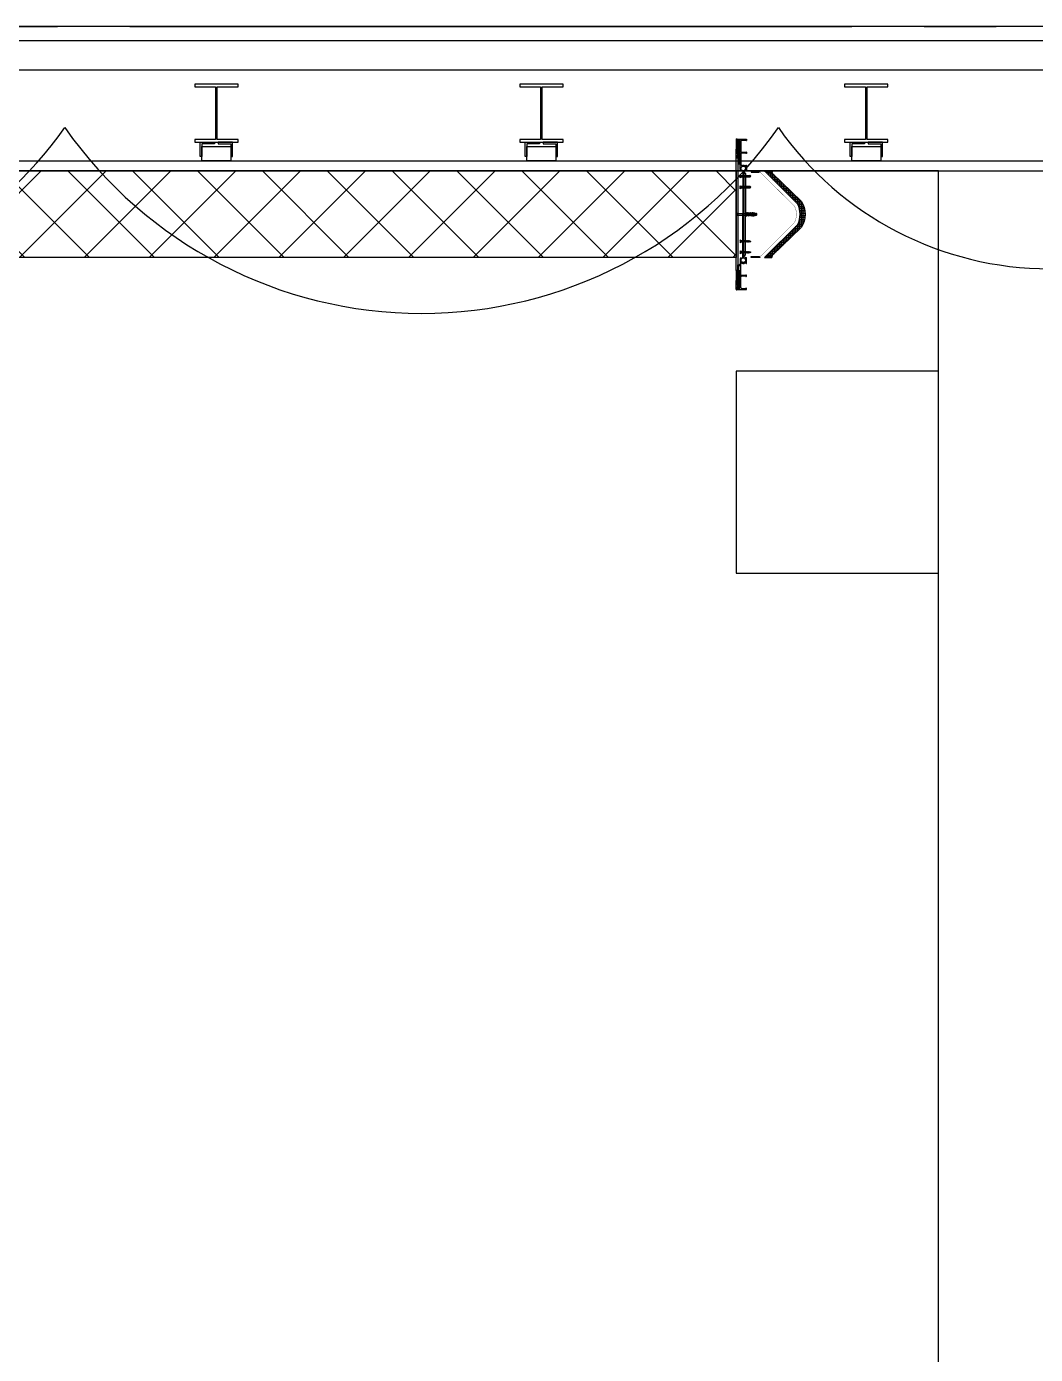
# Model space of a CAD drawing. Header units: millimetres. Extents: x -48783 to 40488, y 6477 to 32964.
# Drawn here: x 14784.3 to 15133.6, y 11090.2 to 11550 of the extents above; entities that cross this region are included whole.
import ezdxf

# ---------------------------------------------------------------- set-up
doc = ezdxf.new("R2010")
doc.units = ezdxf.units.MM
doc.header["$LTSCALE"] = 100
doc.linetypes.add('X-N-FAB-L20$0$COL-CEN-LIN', pattern=[3.25, 2.5, -0.25, 0.25, -0.25])
for name, color, linetype in [('0-XREF', 7, 'Continuous'), ('X-N-FAB-L20$0$0-5', 8, 'Continuous'), ('X-N-FAB-L20$0$0-COL', 8, 'Continuous'), ('X-N-FAB-L20$0$08', 8, 'Continuous'), ('X-N-FAB-L20$0$BLOCK', 8, 'Continuous'), ('X-N-FAB-L20$0$CCL', 8, 'X-N-FAB-L20$0$COL-CEN-LIN'), ('X-N-FAB-L20$0$DE-MMTN-F1-F2-B000-G-AR-SEC@16$0$DE-MMTN-CUB3-F1-B000-G-AR-SEC@CF1.5$0$0-伸縮縫', 8, 'Continuous'), ('X-N-FAB-L20$0$DE-MMTN-F1-F2-B000-G-AR-SEC@16$0$DE-MMTN-CUB3-F1-B000-G-AR-SEC@CF1.5$0$伸縮縫', 8, 'Continuous'), ('X-N-FAB-L20$0$TXT-CODE-雲', 8, 'Continuous'), ('X-N-FAB-L20$0$WALL-P', 8, 'Continuous')]:
    doc.layers.add(name, color=color, linetype=linetype)

# ---------------------------------------------------------------- blocks, each defined once
blk = doc.blocks.new('X-N-FAB-L20$0$A$C20c95bda')
at = {"layer": 'X-N-FAB-L20$0$CCL'}
blk.add_line((240, 950), (28330, 950), dxfattribs=at)
blk = doc.blocks.new('X-N-FAB-L20$0$A$C1d07c4d4')
at = {"layer": 'X-N-FAB-L20$0$08'}
blk.add_line((15982.44, 925), (15377.44, 925), dxfattribs=at)
at = {"layer": 'X-N-FAB-L20$0$WALL-P'}
for p, q in [((15982.44, 920), (15377.44, 920)), ((15152.44, 910), (15982.44, 910)), ((15164.44, 878.5), (17210.94, 878.5)), ((15164.44, 875), (17210.94, 875))]:
    blk.add_line(p, q, dxfattribs=at)
for points in [[(15559.94, 885), (15574.94, 885), (15574.94, 885.9), (15567.74, 885.9), (15567.74, 904.1), (15574.94, 904.1), (15574.94, 905), (15559.94, 905), (15559.94, 904.1), (15567.14, 904.1), (15567.14, 885.9), (15559.94, 885.9)], [(15672.44, 885), (15687.44, 885), (15687.44, 885.9), (15680.24, 885.9), (15680.24, 904.1), (15687.44, 904.1), (15687.44, 905), (15672.44, 905), (15672.44, 904.1), (15679.64, 904.1), (15679.64, 885.9), (15672.44, 885.9)], [(15784.94, 885), (15799.94, 885), (15799.94, 885.9), (15792.74, 885.9), (15792.74, 904.1), (15799.94, 904.1), (15799.94, 905), (15784.94, 905), (15784.94, 904.1), (15792.14, 904.1), (15792.14, 885.9), (15784.94, 885.9)], [(15561.84, 880), (15561.84, 885), (15566.84, 885), (15566.84, 884.4), (15562.44, 884.4), (15562.44, 880)], [(15562.44, 883.5), (15572.44, 883.5), (15572.44, 878.5), (15562.44, 878.5)], [(15573.04, 880), (15573.04, 885), (15568.04, 885), (15568.04, 884.4), (15572.44, 884.4), (15572.44, 880)], [(15674.34, 880), (15674.34, 885), (15679.34, 885), (15679.34, 884.4), (15674.94, 884.4), (15674.94, 880)], [(15674.94, 883.5), (15684.94, 883.5), (15684.94, 878.5), (15674.94, 878.5)], [(15685.54, 880), (15685.54, 885), (15680.54, 885), (15680.54, 884.4), (15684.94, 884.4), (15684.94, 880)], [(15786.84, 880), (15786.84, 885), (15791.84, 885), (15791.84, 884.4), (15787.44, 884.4), (15787.44, 880)], [(15787.44, 883.5), (15797.44, 883.5), (15797.44, 878.5), (15787.44, 878.5)], [(15798.04, 880), (15798.04, 885), (15793.04, 885), (15793.04, 884.4), (15797.44, 884.4), (15797.44, 880)]]:
    blk.add_lwpolyline(points, close=True, dxfattribs=at)
blk = doc.blocks.new('X-N-FAB-L20$0$DE-MMTN-F1-F2-B000-G-AR-SEC@16$0$DE-MMTN-CUB3-F1-B000-G-AR-SEC@CF1.5$0$18P1xFa-sec-20$0$87')
at = {"layer": 'X-N-FAB-L20$0$DE-MMTN-F1-F2-B000-G-AR-SEC@16$0$DE-MMTN-CUB3-F1-B000-G-AR-SEC@CF1.5$0$0-伸縮縫', "ltscale": 0.5}
for p, q in [((9747.6, -65.6), (9747.6, -65.1)), ((9747.6, -65.6), (9748.6, -66.6)), ((9747.6, -67.6), (9747.6, -68.5)), ((9747.6, -67.6), (9748.6, -68)), ((9747.6, -68.5), (9748.6, -68.9)), ((9747.6, -70.1), (9747.6, -71)), ((9747.6, -70.1), (9748.6, -70.5)), ((9747.6, -71), (9748.6, -71.3)), ((9747.6, -72.6), (9748.6, -73)), ((9747.6, -72.6), (9747.6, -73.4)), ((9747.6, -73.4), (9750.8, -74.6)), ((9748.1, -64.6), (9774.9, -64.6)), ((9748.6, -68), (9748.6, -66.6)), ((9748.6, -70.5), (9748.6, -68.9)), ((9748.6, -73), (9748.6, -71.3)), ((9750.8, -74.6), (9752.1, -73.6)), ((9752.1, -69.6), (9752.1, -67.6)), ((9752.1, -67.6), (9755.1, -67.6)), ((9752.6, -69.4), (9752.1, -69.6)), ((9752.6, -70.3), (9752.1, -70.5)), ((9752.1, -72.1), (9752.1, -70.5)), ((9752.6, -71.9), (9752.1, -72.1)), ((9752.6, -72.8), (9752.1, -73)), ((9752.1, -73.6), (9752.1, -73)), ((9752.6, -69.4), (9752.6, -70.3)), ((9752.6, -71.9), (9752.6, -72.8)), ((9755.1, -75.1), (9755.1, -67.6)), ((9755.6, -75.6), (9757.6, -75.6)), ((9758.1, -69.6), (9759.2, -66.6)), ((9758.1, -69.6), (9761.6, -73.6)), ((9758.1, -72.3), (9761.1, -75.8)), ((9758.1, -75.1), (9758.1, -72.3)), ((9759.2, -66.6), (9764.1, -66.6)), ((9761.6, -73.6), (9764.1, -66.6)), ((9762.8, -75.5), (9763.7, -73)), ((9763.7, -73), (9766.1, -75.8)), ((9764.6, -71.3), (9766.2, -66.6)), ((9764.6, -71.3), (9766.6, -73.5)), ((9766.2, -66.6), (9769.1, -66.6)), ((9766.6, -73.5), (9769.1, -66.6)), ((9767.8, -75.4), (9768.7, -73)), ((9768.7, -73), (9771.1, -75.7)), ((9769.6, -71.2), (9771.2, -66.6)), ((9769.6, -71.2), (9771.6, -73.5)), ((9771.2, -66.6), (9774, -66.6)), ((9771.6, -73.5), (9774, -66.6)), ((9772.8, -75.4), (9774, -72)), ((9774, -72), (9775.9, -75.1)), ((9774.8, -70.3), (9775.9, -67.3)), ((9774.8, -70.3), (9777.1, -74.1)), ((9774.9, -64.6), (9777.6, -65.5)), ((9775.9, -67.3), (9777.6, -67.9)), ((9780.3, -64.6), (9777.6, -65.5)), ((9779.2, -67.3), (9777.6, -67.9)), ((9780.3, -70.3), (9778, -74.1)), ((9780.3, -70.3), (9779.2, -67.3)), ((9781.2, -72), (9779.3, -75.1)), ((9807.1, -64.6), (9780.3, -64.6)), ((9783.6, -73.5), (9781.1, -66.6)), ((9784, -66.6), (9781.1, -66.6)), ((9782.4, -75.4), (9781.2, -72)), ((9785.6, -71.2), (9783.6, -73.5)), ((9785.6, -71.2), (9784, -66.6)), ((9786.5, -73), (9784.1, -75.7)), ((9788.6, -73.5), (9786.1, -66.6)), ((9788.9, -66.6), (9786.1, -66.6)), ((9787.4, -75.4), (9786.5, -73)), ((9790.6, -71.3), (9788.6, -73.5)), ((9790.6, -71.3), (9788.9, -66.6)), ((9791.5, -73), (9789.1, -75.8)), ((9793.6, -73.6), (9791, -66.6)), ((9796, -66.6), (9791, -66.6)), ((9792.4, -75.5), (9791.5, -73)), ((9797.1, -69.6), (9793.6, -73.6)), ((9797.1, -72.3), (9794, -75.8)), ((9797.1, -69.6), (9796, -66.6)), ((9797.1, -75.1), (9797.1, -72.3)), ((9799.6, -75.6), (9797.6, -75.6)), ((9800.1, -75.1), (9800.1, -67.6)), ((9803.1, -67.6), (9800.1, -67.6)), ((9802.6, -69.4), (9802.6, -70.3)), ((9802.6, -69.4), (9803.1, -69.6)), ((9802.6, -70.3), (9803.1, -70.5)), ((9802.6, -71.9), (9802.6, -72.8)), ((9802.6, -71.9), (9803.1, -72.1)), ((9802.6, -72.8), (9803.1, -73)), ((9803.1, -69.6), (9803.1, -67.6)), ((9803.1, -72.1), (9803.1, -70.5)), ((9803.1, -73.6), (9803.1, -73)), ((9804.3, -74.6), (9803.1, -73.6)), ((9807.6, -73.4), (9804.3, -74.6)), ((9807.6, -65.6), (9806.6, -66.6)), ((9806.6, -68), (9806.6, -66.6)), ((9807.6, -67.6), (9806.6, -68)), ((9807.6, -68.5), (9806.6, -68.9)), ((9806.6, -70.5), (9806.6, -68.9)), ((9807.6, -70.1), (9806.6, -70.5)), ((9807.6, -71), (9806.6, -71.3)), ((9806.6, -73), (9806.6, -71.3)), ((9807.6, -72.6), (9806.6, -73)), ((9807.6, -65.6), (9807.6, -65.1)), ((9807.6, -67.6), (9807.6, -68.5)), ((9807.6, -70.1), (9807.6, -71)), ((9807.6, -72.6), (9807.6, -73.4))]:
    blk.add_line(p, q, dxfattribs=at)
for centre, radius, start, end in [((9748.1, -65.1), 0.5, 90, 180), ((9755.6, -75.1), 0.5, 180, 270), ((9757.6, -75.1), 0.5, 270, 0), ((9761.9, -75.1), 1, 221.1859, 340), ((9766.9, -75.1), 1, 221.1859, 340), ((9771.8, -75), 1, 221.1859, 340), ((9777.6, -74.1), 2, 211.1859, 328.8141), ((9777.6, -73.9), 0.5, 211.1859, 328.8141), ((9783.3, -75), 1, 200, 318.8141), ((9788.3, -75.1), 1, 200, 318.8141), ((9793.3, -75.1), 1, 200, 318.8141), ((9797.6, -75.1), 0.5, 180, 270), ((9799.6, -75.1), 0.5, 270, 360), ((9807.1, -65.1), 0.5, 360, 90)]:
    blk.add_arc(centre, radius, start, end, dxfattribs=at)
blk = doc.blocks.new('X-N-FAB-L20$0$DE-MMTN-F1-F2-B000-G-AR-SEC@16$0$DE-MMTN-CUB3-F1-B000-G-AR-SEC@CF1.5$0$18P1xFa-sec-20$0$FPK-50')
at = {"layer": 'X-N-FAB-L20$0$DE-MMTN-F1-F2-B000-G-AR-SEC@16$0$DE-MMTN-CUB3-F1-B000-G-AR-SEC@CF1.5$0$0-伸縮縫'}
for p, q in [((-4222.9, 463.1), (-4221.4, 463.1)), ((-4222.9, 463.1), (-4222.9, 458.1)), ((-4220.4, 462.1), (-4220.4, 460.8)), ((-4220.4, 462.1), (-4220.4, 460.8)), ((-4220.4, 462.1), (-4220.4, 460.8)), ((-4220.4, 462.1), (-4220.4, 453.1)), ((-4245.4, 452.4), (-4245.4, 450.3)), ((-4245.2, 452.6), (-4243.1, 452.6)), ((-4240.6, 450.1), (-4245.2, 450.1)), ((-4242.9, 457.9), (-4242.9, 452.8)), ((-4222.9, 458.1), (-4242.7, 458.1)), ((-4240.4, 455.4), (-4240.4, 450.3)), ((-4223.1, 455.6), (-4240.2, 455.6)), ((-4222.9, 455.4), (-4222.9, 451.1)), ((-4213.9, 450.1), (-4221.9, 450.1)), ((-4220.4, 458.7), (-4220.4, 459.6)), ((-4220.4, 458.7), (-4220.4, 459.6)), ((-4220.4, 458.7), (-4220.4, 459.6)), ((-4220.4, 458.7), (-4220.4, 459.6)), ((-4220.4, 458.7), (-4220.4, 459.6)), ((-4220.4, 458.7), (-4220.4, 459.6)), ((-4220.4, 458.7), (-4220.4, 459.6)), ((-4220.4, 458.7), (-4220.4, 459.6)), ((-4220.4, 457.5), (-4220.4, 456.6)), ((-4220.4, 457.5), (-4220.4, 456.6)), ((-4220.4, 457.5), (-4220.4, 456.6)), ((-4220.4, 457.5), (-4220.4, 456.6)), ((-4220.4, 457.5), (-4220.4, 456.6)), ((-4220.4, 457.5), (-4220.4, 456.6)), ((-4220.4, 457.5), (-4220.4, 456.6)), ((-4220.4, 457.5), (-4220.4, 456.6)), ((-4220.4, 455.5), (-4220.4, 454.5)), ((-4220.4, 455.5), (-4220.4, 454.5)), ((-4220.4, 455.5), (-4220.4, 454.5)), ((-4220.4, 455.5), (-4220.4, 454.5)), ((-4220.4, 455.5), (-4220.4, 454.5)), ((-4220.4, 455.5), (-4220.4, 454.5)), ((-4220.4, 455.5), (-4220.4, 454.5)), ((-4220.4, 455.5), (-4220.4, 454.5)), ((-4220.4, 455.5), (-4220.4, 454.5)), ((-4220.4, 455.5), (-4220.4, 454.5)), ((-4220.4, 455.5), (-4220.4, 454.5)), ((-4220.4, 455.5), (-4220.4, 454.5)), ((-4220.4, 455.5), (-4220.4, 454.5)), ((-4220.4, 455.5), (-4220.4, 454.5)), ((-4220.4, 455.5), (-4220.4, 454.5)), ((-4220.4, 455.5), (-4220.4, 454.5)), ((-4219.4, 452.1), (-4216.4, 452.1)), ((-4215.4, 458.6), (-4215.4, 453.1)), ((-4215.4, 457.5), (-4215.4, 456.6)), ((-4215.4, 457.5), (-4215.4, 456.6)), ((-4215.4, 457.5), (-4215.4, 456.6)), ((-4215.4, 457.5), (-4215.4, 456.6)), ((-4215.4, 457.5), (-4215.4, 456.6)), ((-4215.4, 457.5), (-4215.4, 456.6)), ((-4215.4, 455.5), (-4215.4, 454.5)), ((-4215.4, 455.5), (-4215.4, 454.5)), ((-4215.4, 455.5), (-4215.4, 454.5)), ((-4215.4, 455.5), (-4215.4, 454.5)), ((-4215.4, 455.5), (-4215.4, 454.5)), ((-4215.4, 455.5), (-4215.4, 454.5)), ((-4214.4, 459.6), (-4212.9, 459.6)), ((-4212.9, 459.6), (-4212.9, 451.1))]:
    blk.add_line(p, q, dxfattribs=at)
for centre, radius, start, end in [((-4221.4, 462.1), 1, 0, 90), ((-4245.2, 452.4), 0.2, 90, 180), ((-4245.2, 450.3), 0.2, 180, 270), ((-4243.1, 452.8), 0.2, 270, 0), ((-4242.7, 457.9), 0.2, 90, 180), ((-4240.6, 450.3), 0.2, 270, 0), ((-4240.2, 455.4), 0.2, 90, 180), ((-4223.1, 455.4), 0.2, 0, 90), ((-4221.9, 451.1), 1, 180, 270), ((-4219.4, 453.1), 1, 180, 270), ((-4216.4, 453.1), 1, 270, 0), ((-4214.4, 458.6), 1, 90, 180), ((-4213.9, 451.1), 1, 270, 0)]:
    blk.add_arc(centre, radius, start, end, dxfattribs=at)
blk = doc.blocks.new('X-N-FAB-L20$0$DE-MMTN-F1-F2-B000-G-AR-SEC@16$0$DE-MMTN-CUB3-F1-B000-G-AR-SEC@CF1.5$0$18P1xFa-sec-20$0$Frame-沙朗頭螺絲')
at = {"layer": 'X-N-FAB-L20$0$DE-MMTN-F1-F2-B000-G-AR-SEC@16$0$DE-MMTN-CUB3-F1-B000-G-AR-SEC@CF1.5$0$0-伸縮縫'}
for p, q in [((-0.3, 37.4), (-4.8, 37.4)), ((-0.3, 37.4), (-4.8, 37.4)), ((-2, 34.5), (-4.8, 37.4)), ((-2.7, 7.6), (2.7, 10.7)), ((-2.7, 6), (2.7, 9.1)), ((-2.1, 7.6), (-2.7, 7.6)), ((-2.7, 4.4), (2.7, 7.5)), ((-2.1, 6), (-2.7, 6)), ((-2.1, 4.4), (-2.7, 4.4)), ((-2.6, 28.4), (2.8, 31.5)), ((-2.6, 26.8), (2.8, 29.9)), ((-2, 28.4), (-2.6, 28.4)), ((-2.6, 25.2), (2.8, 28.3)), ((-2, 26.8), (-2.6, 26.8)), ((-2.6, 23.6), (2.8, 26.7)), ((-2, 25.2), (-2.6, 25.2)), ((-2.6, 22), (2.8, 25.1)), ((-2, 23.6), (-2.6, 23.6)), ((-2.6, 20.4), (2.8, 23.4)), ((-2, 22), (-2.6, 22)), ((-2.6, 18.8), (2.8, 21.8)), ((-2.6, 17.3), (2.8, 20.4)), ((-2.1, 20.4), (-2.6, 20.4)), ((-2.6, 15.7), (2.8, 18.8)), ((-2.1, 18.7), (-2.6, 18.8)), ((-2.1, 17.3), (-2.6, 17.3)), ((-2.6, 14.1), (2.8, 17.2)), ((-2.1, 15.7), (-2.6, 15.7)), ((-2.6, 12.5), (2.8, 15.5)), ((-2.1, 14.1), (-2.6, 14.1)), ((-2.6, 10.9), (2.8, 13.9)), ((-2.1, 12.5), (-2.6, 12.5)), ((-2.6, 9.3), (2.7, 12.3)), ((-2.1, 10.9), (-2.6, 10.9)), ((-2.1, 9.3), (-2.6, 9.3)), ((-2.5, 31.7), (2.3, 34.4)), ((-2.5, 30.1), (2.8, 33.1)), ((-2, 31.7), (-2.5, 31.7)), ((-2, 30.1), (-2.5, 30.1)), ((-2.1, 3.7), (-2, 34.5)), ((0, 0), (-2.1, 3.7)), ((2.3, 34.5), (-2, 34.5)), ((0.2, 36.9), (-0.3, 37.4)), ((0.2, 36.9), (-0.3, 37.4)), ((-0.3, 36.4), (-0.3, 37.4)), ((0.7, 36.4), (-0.3, 36.4)), ((2.2, 3.7), (0, 0)), ((0.7, 37.4), (0.2, 36.9)), ((0.7, 37.4), (0.2, 36.9)), ((0.7, 36.4), (0.7, 37.4)), ((5.2, 37.4), (0.7, 37.4)), ((5.2, 37.4), (0.7, 37.4)), ((2.3, 34.4), (2.2, 3.7)), ((2.8, 20.4), (2.2, 20.4)), ((2.8, 18.8), (2.2, 18.8)), ((2.8, 17.2), (2.2, 17.2)), ((2.8, 15.5), (2.2, 15.5)), ((2.8, 13.9), (2.2, 14)), ((2.7, 12.3), (2.2, 12.3)), ((2.7, 10.7), (2.2, 10.7)), ((2.7, 9.1), (2.2, 9.1)), ((2.7, 7.5), (2.2, 7.5)), ((2.3, 34.5), (5.2, 37.4)), ((2.3, 31.5), (2.3, 34.4)), ((2.8, 33.1), (2.3, 33.1)), ((2.8, 31.5), (2.3, 31.5)), ((2.8, 29.9), (2.3, 29.9)), ((2.8, 28.3), (2.3, 28.3)), ((2.8, 26.7), (2.3, 26.7)), ((2.8, 25.1), (2.3, 25.1)), ((2.8, 23.4), (2.3, 23.5)), ((2.8, 21.8), (2.3, 21.8))]:
    blk.add_line(p, q, dxfattribs=at)
blk = doc.blocks.new('X-N-FAB-L20$0$DE-MMTN-F1-F2-B000-G-AR-SEC@16$0$DE-MMTN-CUB3-F1-B000-G-AR-SEC@CF1.5$0$18P1xFa-sec-20$0$EREE')
at = {"layer": 'X-N-FAB-L20$0$DE-MMTN-F1-F2-B000-G-AR-SEC@16$0$DE-MMTN-CUB3-F1-B000-G-AR-SEC@CF1.5$0$0-伸縮縫'}
for p, q in [((-38126.8, -8958.2), (-38126.8, -8959.7)), ((-38126.3, -8957.7), (-38124.3, -8957.7)), ((-38126.3, -8957.7), (-38124.3, -8957.7)), ((-38126.3, -8960.2), (-38126.3, -8960.2)), ((-38125.8, -8960.7), (-38125.8, -8992.7)), ((-38125.8, -8961.2), (-38125.8, -8992.7)), ((-38123.3, -8958.7), (-38123.3, -8960)), ((-38123.3, -8958.7), (-38123.3, -8967.7)), ((-38123.3, -8958.7), (-38123.3, -8967.7)), ((-38123.3, -8962.1), (-38123.3, -8961.1)), ((-38123.3, -8962.1), (-38123.3, -8961.1)), ((-38123.3, -8962.1), (-38123.3, -8961.1)), ((-38123.3, -8962.1), (-38123.3, -8961.1)), ((-38123.3, -8962.1), (-38123.3, -8961.1)), ((-38123.3, -8962.1), (-38123.3, -8961.1)), ((-38123.3, -8963.2), (-38123.3, -8964.1)), ((-38123.3, -8963.2), (-38123.3, -8964.1)), ((-38123.3, -8963.2), (-38123.3, -8964.1)), ((-38123.3, -8963.2), (-38123.3, -8964.1)), ((-38123.3, -8963.2), (-38123.3, -8964.1)), ((-38123.3, -8963.2), (-38123.3, -8964.1)), ((-38123.3, -8965.3), (-38123.3, -8966.2)), ((-38123.3, -8965.3), (-38123.3, -8966.2)), ((-38123.3, -8965.3), (-38123.3, -8966.2)), ((-38123.3, -8965.3), (-38123.3, -8966.2)), ((-38123.3, -8965.3), (-38123.3, -8966.2)), ((-38123.3, -8965.3), (-38123.3, -8966.2)), ((-38123.3, -8965.3), (-38123.3, -8966.2)), ((-38123.3, -8965.3), (-38123.3, -8966.2)), ((-38123.3, -8965.3), (-38123.3, -8966.2)), ((-38123.3, -8965.3), (-38123.3, -8966.2)), ((-38123.3, -8965.3), (-38123.3, -8966.2)), ((-38123.3, -8965.3), (-38123.3, -8966.2)), ((-38118.3, -8962.2), (-38118.3, -8967.7)), ((-38118.3, -8962.2), (-38118.3, -8967.7)), ((-38118.3, -8963.2), (-38118.3, -8964.1)), ((-38118.3, -8963.2), (-38118.3, -8964.1)), ((-38118.3, -8963.2), (-38118.3, -8964.1)), ((-38118.3, -8963.2), (-38118.3, -8964.1)), ((-38118.3, -8963.2), (-38118.3, -8964.1)), ((-38118.3, -8963.2), (-38118.3, -8964.1)), ((-38118.3, -8965.3), (-38118.3, -8966.2)), ((-38118.3, -8965.3), (-38118.3, -8966.2)), ((-38118.3, -8965.3), (-38118.3, -8966.2)), ((-38118.3, -8965.3), (-38118.3, -8966.2)), ((-38118.3, -8965.3), (-38118.3, -8966.2)), ((-38118.3, -8965.3), (-38118.3, -8966.2)), ((-38117.3, -8961.2), (-38115.8, -8961.2)), ((-38117.3, -8961.2), (-38115.8, -8961.2)), ((-38115.8, -8961.2), (-38115.8, -8969.7)), ((-38115.8, -8961.2), (-38115.8, -8969.7)), ((-38125.8, -8992.7), (-38121.8, -8992.7)), ((-38125.8, -8992.7), (-38121.8, -8992.7)), ((-38122.8, -8976.7), (-38122.8, -8991)), ((-38122.6, -8991.2), (-38122, -8991.2)), ((-38121.8, -8991.4), (-38121.8, -8992.7)), ((-38119.8, -8973.7), (-38082.3, -8973.7)), ((-38097.6, -8970.7), (-38114.8, -8970.7)), ((-38097.3, -8971), (-38097.6, -8970.7)), ((-38097, -8970.7), (-38097.3, -8971)), ((-38059.8, -8970.7), (-38097, -8970.7)), ((-38081.3, -8992.7), (-38081.3, -8991.4)), ((-38081.3, -8992.7), (-38076.3, -8992.7)), ((-38081.3, -8992.7), (-38077.1, -8992.7)), ((-38081.1, -8991.2), (-38080.5, -8991.2)), ((-38080.3, -8991), (-38080.3, -8975.7)), ((-38077.3, -8991), (-38077.3, -8975.7)), ((-38077.1, -8991.2), (-38076.5, -8991.2)), ((-38076.3, -8992.7), (-38076.3, -8991.4)), ((-38075.3, -8973.7), (-38036.7, -8973.7)), ((-38059.8, -8970.7), (-38066.1, -8970.7)), ((-38059.5, -8971), (-38059.8, -8970.7)), ((-38059.2, -8970.7), (-38059.5, -8971)), ((-38046.8, -8970.7), (-38059.2, -8970.7)), ((-38021.7, -8970.7), (-38059.2, -8970.7)), ((-38035.8, -8991.4), (-38035.8, -8992.5)), ((-38035.6, -8991.2), (-38031.9, -8991.2)), ((-38035.6, -8992.7), (-38016, -8992.7)), ((-38016.1, -8974.8), (-38017.8, -8975.8)), ((-38016.1, -8988.5), (-38017.8, -8987.5)), ((-38017.2, -8991.2), (-38016, -8991.2)), ((-38015.8, -8991.4), (-38015.8, -8992.5))]:
    blk.add_line(p, q, dxfattribs=at)
for centre, radius, start, end in [((-38126.3, -8958.2), 0.5, 90, 180), ((-38126.3, -8958.2), 0.5, 90, 180), ((-38126.3, -8959.7), 0.5, 180, 270), ((-38126.3, -8960.7), 0.5, 0, 90), ((-38124.3, -8958.7), 1, 0, 90), ((-38124.3, -8958.7), 1, 0, 90), ((-38117.3, -8962.2), 1, 90, 180), ((-38117.3, -8962.2), 1, 90, 180), ((-38120.8, -8967.7), 2.5, 180, 0), ((-38119.8, -8976.7), 3, 90, 180), ((-38122.6, -8991), 0.2, 180, 270), ((-38122, -8991.4), 0.2, 0, 90), ((-38114.8, -8969.7), 1, 180, 270), ((-38082.3, -8975.7), 2, 0, 90), ((-38081.1, -8991.4), 0.2, 90, 180), ((-38080.5, -8991), 0.2, 270, 0), ((-38075.3, -8975.7), 2, 90, 180), ((-38077.1, -8991), 0.2, 180, 270), ((-38076.5, -8991.4), 0.2, 0, 90), ((-38036.7, -8975.7), 2, 333.6122, 90), ((-38024.6, -8981.7), 11.5, 153.6122, 231.2295), ((-38035.6, -8991.4), 0.2, 90, 180), ((-38035.6, -8992.5), 0.2, 180, 270), ((-38024.6, -8981.7), 8.5, 44.0555, 315.9445), ((-38031.9, -8990.9), 0.3, 270, 51.2295), ((-38021.7, -8973.7), 3, 70.2501, 90), ((-38024.6, -8981.7), 11.5, 41.4612, 70.2501), ((-38018.1, -8975.4), 0.5, 224.0555, 300), ((-38018.1, -8987.9), 0.5, 60, 135.9445), ((-38017.2, -8990.9), 0.3, 128.7705, 270), ((-38024.6, -8981.7), 11.5, 308.7705, 318.5388), ((-38016.3, -8974.4), 0.5, 300, 41.4612), ((-38016.3, -8988.9), 0.5, 318.5388, 60), ((-38016, -8991.4), 0.2, 0, 90), ((-38016, -8992.5), 0.2, 270, 0)]:
    blk.add_arc(centre, radius, start, end, dxfattribs=at)
blk = doc.blocks.new('X-N-FAB-L20$0$DE-MMTN-F1-F2-B000-G-AR-SEC@16$0$DE-MMTN-CUB3-F1-B000-G-AR-SEC@CF1.5$0$A$Ce585d2ea')
h = blk.add_hatch()
h.set_pattern_fill('AR-SAND', color=256, scale=0.1, style=0)
h.set_pattern_definition([(142.5, (-400.857, -482.35933), (0.006299336, 0.192682377), [0, -0.152, 0, -0.17, 0, -0.1625]), (172.5, (-400.857, -482.35933), (-0.17697767, 0.28221461), [0, -0.082, 0, -0.137, 0, -0.0525]), (212.5, (-400.734, -482.35933), (-0.311414186, 0.000565905), [0, -0.05, 0, -0.18, 0, -0.235]), (222.5, (-400.734, -482.35933), (-0.30061266, 0.08776756), [0, -0.025, 0, -0.118, 0, -0.135])])
edge = h.paths.add_edge_path()
edge.add_line((11.1, 18.67), (11.38, 18.67))
edge.add_arc((11.38, 18.57), 0.1, 0, 90, ccw=False)
edge.add_line((11.48, 18.57), (11.48, 15.97))
edge.add_arc((11.23, 15.97), 0.252, -59.5851, 0, ccw=False)
edge.add_arc((11.06, 16.25), 0.583, 274.1637, 301.1326, ccw=False)
edge.add_line((11.1, 15.67), (11.1, 18.67))
h = blk.add_hatch()
h.set_pattern_fill('AR-SAND', color=256, scale=0.1, style=0)
h.set_pattern_definition([(37.5, (453.0581, -482.35933), (-0.006299336, 0.192682377), [0, -0.152, 0, -0.17, 0, -0.1625]), (7.5, (453.0581, -482.35933), (0.17697767, 0.28221461), [0, -0.082, 0, -0.137, 0, -0.0525]), (327.5, (452.9351, -482.35933), (0.311414186, 0.000565905), [0, -0.05, 0, -0.18, 0, -0.235]), (317.5, (452.9351, -482.35933), (0.30061266, 0.08776756), [0, -0.025, 0, -0.118, 0, -0.135])])
edge = h.paths.add_edge_path()
edge.add_line((41.1, 18.67), (40.82, 18.67))
edge.add_arc((40.82, 18.57), 0.1, 90, 180)
edge.add_line((40.72, 18.57), (40.72, 15.97))
edge.add_arc((40.97, 15.97), 0.252, 180, 239.5851)
edge.add_arc((41.14, 16.25), 0.583, 238.8674, 265.8363)
edge.add_line((41.1, 15.67), (41.1, 18.67))
h = blk.add_hatch()
h.set_pattern_fill('ANSI37', color=256, scale=3, style=0)
h.set_pattern_definition([(45, (586.01963, 99.20375), (-0.26516504, 0.26516504), []), (135, (586.01963, 99.20375), (-0.26516504, -0.26516504), [])])
edge = h.paths.add_edge_path()
edge.add_line((11.1, 14.01), (11.1, 11.66))
edge.add_arc((11.43, 11.69), 0.339, 185.2237, 335.6068)
edge.add_line((11.74, 11.55), (11.1, 14.01))
h = blk.add_hatch()
h.set_pattern_fill('ANSI37', color=256, scale=5, angle=45, style=0)
h.set_pattern_definition([(90, (-5854.785, 984.335), (-0.625, 1e-16), []), (180, (-5854.785, 984.335), (-1e-16, -0.625), [])])
edge = h.paths.add_edge_path()
edge.add_line((29.65, 2.51), (41.1, 14.01))
edge.add_line((41.1, 14.01), (40.39, 11.32))
edge.add_line((40.39, 11.32), (30.67, 1.35))
edge.add_arc((26.1, 8.42), 8.42, 237.1103, 302.8897, ccw=False)
edge.add_line((21.53, 1.35), (11.81, 11.32))
edge.add_line((11.81, 11.32), (11.1, 14.01))
edge.add_line((11.1, 14.01), (22.55, 2.51))
edge.add_arc((26.1, 10.22), 8.48, 245.2837, 294.7163)
h = blk.add_hatch()
h.set_pattern_fill('ANSI37', color=256, scale=3, style=0)
h.set_pattern_definition([(45, (586.01963, 99.20375), (-0.26516504, 0.26516504), []), (135, (586.01963, 99.20375), (-0.26516504, -0.26516504), [])])
edge = h.paths.add_edge_path()
edge.add_line((41.1, 14.01), (41.1, 11.66))
edge.add_arc((40.77, 11.69), 0.339, 204.3932, 354.7763, ccw=False)
edge.add_line((40.46, 11.55), (41.1, 14.01))
for p, q in [((25.5, 23.79, 0), (26, 23.79, 0)), ((25.82, 23.51, 0), (25.5, 23.79, 0)), ((25.82, 23.51, 0), (26.38, 23.51, 0)), ((25.82, 23.51, 0), (25.82, 22, 0)), ((26, 23.69, 0), (26, 23.79, 0)), ((26, 23.69, 0), (26.2, 23.69, 0)), ((26.2, 23.79, 0), (26.7, 23.79, 0)), ((26.2, 23.69, 0), (26.2, 23.79, 0)), ((26.38, 23.51, 0), (26.7, 23.79, 0)), ((26.38, 23.51, 0), (26.38, 22, 0)), ((11.01, 21.54, 0), (26.1, 21.54, 0)), ((11.01, 21.24, 0), (26.1, 21.24, 0)), ((11.01, 21.24, 0), (13.16, 21.24, 0)), ((12.08, 20.64, 0), (26.1, 20.64, 0)), ((25.54, 20.64, 0), (25.54, 20.56, 0)), ((25.54, 20.55, 0), (26.66, 20.55, 0)), ((25.54, 20.27, 0), (25.54, 20.25, 0)), ((25.54, 19.67, 0), (25.54, 19.65, 0)), ((25.54, 19.06, 0), (25.54, 19.05, 0)), ((25.54, 18.45, 0), (25.54, 18.44, 0)), ((25.62, 19.77, 0), (26.08, 19.95, 0)), ((25.62, 19.16, 0), (26.08, 19.34, 0)), ((25.62, 18.55, 0), (26.08, 18.73, 0)), ((25.63, 20.37, 0), (26.49, 20.55, 0)), ((25.82, 20.08, 0), (25.63, 20.15, 0)), ((25.82, 19.47, 0), (25.63, 19.55, 0)), ((25.82, 18.86, 0), (25.63, 18.94, 0)), ((25.64, 20.45, 0), (26.49, 20.55, 0)), ((25.74, 20.39, 0), (25.64, 20.45, 0)), ((25.65, 20.15, 0), (26.57, 20.33, 0)), ((25.66, 19.55, 0), (26.12, 19.73, 0)), ((25.66, 18.94, 0), (26.12, 19.12, 0)), ((25.66, 18.33, 0), (26.12, 18.51, 0)), ((25.82, 22.19, 0), (25.82, 20.55, 0)), ((25.82, 20.18, 0), (25.82, 19.85, 0)), ((25.82, 19.61, 0), (25.82, 19.24, 0)), ((25.82, 19, 0), (25.82, 18.63, 0)), ((25.82, 18.39, 0), (25.82, 18.17, 0)), ((26.08, 19.95, 0), (26.54, 20.13, 0)), ((26.08, 19.34, 0), (26.54, 19.52, 0)), ((26.08, 18.73, 0), (26.54, 18.91, 0)), ((41.19, 21.54), (26.1, 21.54, 0)), ((41.19, 21.24), (26.1, 21.24, 0)), ((40.12, 20.64), (26.1, 20.64, 0)), ((26.12, 19.73, 0), (26.58, 19.91, 0)), ((26.12, 19.12, 0), (26.58, 19.3, 0)), ((26.12, 18.51, 0), (26.58, 18.69, 0)), ((26.38, 22.19, 0), (26.38, 20.55, 0)), ((26.38, 20.27, 0), (26.38, 20.07, 0)), ((26.38, 20.22, 0), (26.57, 20.13, 0)), ((26.38, 19.83, 0), (26.38, 19.46, 0)), ((26.38, 19.6, 0), (26.57, 19.53, 0)), ((26.38, 19.22, 0), (26.38, 18.85, 0)), ((26.38, 18.99, 0), (26.57, 18.92, 0)), ((26.38, 18.62, 0), (26.38, 18.29, 0)), ((26.38, 18.39, 0), (26.57, 18.32, 0)), ((26.66, 20.55, 0), (26.66, 20.64, 0)), ((26.66, 20.45, 0), (26.66, 20.43, 0)), ((26.66, 20.03, 0), (26.66, 20.02, 0)), ((26.66, 19.42, 0), (26.66, 19.41, 0)), ((26.66, 18.81, 0), (26.66, 18.8, 0)), ((41.19, 21.24), (39.04, 21.24)), ((25.54, 18.03, 0), (25.54, 18.02, 0)), ((25.54, 17.92, 0), (26.66, 17.92, 0)), ((25.54, 17.92, 0), (25.54, 17.83, 0)), ((25.54, 17.83, 0), (26.66, 17.83, 0)), ((25.54, 17.83, 0), (25.54, 17.77, 0)), ((25.54, 17.77, 0), (26.66, 17.77, 0)), ((25.82, 18.24, 0), (25.63, 18.33, 0)), ((26.55, 18.32, 0), (25.63, 18.14, 0)), ((25.63, 17.68, 0), (25.63, 17.38, 0)), ((26.57, 18.09, 0), (25.71, 17.92, 0)), ((26.56, 18.01, 0), (25.71, 17.92, 0)), ((25.71, 17.3, 0), (26.48, 17.3, 0)), ((25.79, 17.21, 0), (26.32, 17.3, 0)), ((25.79, 17.11, 0), (26.41, 17.23, 0)), ((25.79, 17.21, 0), (25.82, 17.2, 0)), ((25.79, 17.02, 0), (26.41, 17.14, 0)), ((25.79, 17.11, 0), (25.82, 17.11, 0)), ((25.79, 16.92, 0), (26.41, 17.04, 0)), ((25.79, 17.02, 0), (25.82, 17.01, 0)), ((25.79, 16.83, 0), (26.41, 16.95, 0)), ((25.79, 16.92, 0), (25.82, 16.92, 0)), ((25.79, 16.83, 0), (25.82, 16.82, 0)), ((25.82, 17.68, 0), (25.82, 17.38, 0)), ((25.82, 17.3, 0), (25.82, 16.75, 0)), ((25.82, 16.75, 0), (25.91, 16.7, 0)), ((25.82, 16.75, 0), (26.38, 16.75, 0)), ((25.83, 16.75, 0), (26.41, 16.85, 0)), ((25.91, 16.7, 0), (26.29, 16.7, 0)), ((26.38, 16.75, 0), (26.29, 16.7, 0)), ((26.38, 17.99, 0), (26.38, 18.06, 0)), ((26.38, 17.68, 0), (26.38, 17.38, 0)), ((26.38, 17.3, 0), (26.38, 16.75, 0)), ((26.41, 17.23, 0), (26.38, 17.24, 0)), ((26.41, 17.14, 0), (26.38, 17.14, 0)), ((26.41, 17.04, 0), (26.38, 17.05, 0)), ((26.41, 16.95, 0), (26.38, 16.96, 0)), ((26.41, 16.85, 0), (26.38, 16.86, 0)), ((26.46, 18.07, 0), (26.56, 18.01, 0)), ((26.57, 17.68, 0), (26.57, 17.38, 0)), ((26.66, 18.21, 0), (26.66, 18.2, 0)), ((26.66, 17.91, 0), (26.66, 17.83, 0)), ((26.66, 17.83, 0), (26.66, 17.77, 0))]:
    blk.add_line(p, q)
at = {"elevation": 0}
blk.add_lwpolyline([(45.6, 23.79), (45.6, 23.29), (6.6, 23.29), (6.6, 23.79)], close=True, dxfattribs=at)
for points in [[(11.1, 18.67), (11.38, 18.67, -0.414214), (11.48, 18.57), (11.48, 15.97, -0.26601), (11.36, 15.75, -0.11822), (11.1, 15.67), (11.1, 18.67)], [(11.4, 21.24), (11.94, 20.7, 0.198912), (12.08, 20.64)], [(11.1, 14.01), (11.1, 11.66, 0.774053), (11.75, 11.55), (11.1, 14.01)]]:
    blk.add_lwpolyline(points, format="xyb", dxfattribs=at)
at = {"const_width": 0.1, "elevation": 0}
blk.add_lwpolyline([(40.9, 18.57), (40.9, 16.6, -0.198912), (40.31, 15.18), (28.93, 3.66, -0.243867), (23.27, 3.66), (11.79, 15.14, -0.140184), (11.33, 16.56), (11.33, 18.57)], format="xyb", dxfattribs=at)
for points in [[(40.8, 21.24), (40.26, 20.7, -0.198912), (40.12, 20.64)], [(41.1, 18.67), (40.82, 18.67, 0.414214), (40.72, 18.57), (40.72, 15.97, 0.26601), (40.84, 15.75, 0.11822), (41.1, 15.67), (41.1, 18.67)], [(41.1, 14.01), (41.1, 11.66, -0.774053), (40.45, 11.55), (41.1, 14.01)]]:
    blk.add_lwpolyline(points, format="xyb")
at = {"elevation": 0}
blk.add_lwpolyline([(29.65, 2.51), (41.1, 14.01), (40.39, 11.32), (30.67, 1.35, -0.295167), (21.53, 1.35), (11.81, 11.32), (11.1, 14.01), (22.55, 2.51, 0.219099)], format="xyb", close=True, dxfattribs=at)
for centre in [(10.23, 21.39, 0), (41.97, 21.39)]:
    blk.add_circle(centre, 0.8)
for centre, radius, start, end in [((25.64, 20.56, 0), 0.105, 180, 270), ((25.64, 20.27, 0), 0.105, 96.1822, 180), ((25.64, 20.25, 0), 0.105, 180, 276.1822), ((25.64, 19.67, 0), 0.105, 102.2237, 180), ((25.64, 19.65, 0), 0.105, 180, 282.2237), ((25.64, 19.06, 0), 0.105, 102.2237, 180), ((25.64, 19.05, 0), 0.105, 180, 282.2237), ((25.64, 18.45, 0), 0.105, 102.2237, 180), ((25.64, 18.44, 0), 0.105, 180, 282.2237), ((26.56, 20.03, 0), 0.105, 0, 102.2237), ((26.56, 19.42, 0), 0.105, 0, 102.2237), ((26.56, 18.81, 0), 0.105, 0, 102.2237), ((26.56, 20.43, 0), 0.105, 276.1822, 0), ((26.56, 20.02, 0), 0.105, 282.2237, 0), ((26.56, 19.41, 0), 0.105, 282.2237, 0), ((26.56, 18.8, 0), 0.105, 282.2237, 0), ((26.56, 20.45, 0), 0.105, 0, 69.7022), ((25.64, 18.03, 0), 0.105, 96.1822, 180), ((25.64, 18.02, 0), 0.105, 180, 249.7022), ((25.73, 17.67, 0), 0.0942, 5.5162, 174.4838), ((25.73, 17.39, 0), 0.0942, 185.5162, 354.4838), ((26.1, 17.26, 0), 0.508, 56.5065, 123.4935), ((26.1, 17.81, 0), 0.508, 236.5065, 303.4935), ((26.47, 17.67, 0), 0.0942, 5.6406, 174.3594), ((26.47, 17.39, 0), 0.0942, 185.6406, 354.3594), ((26.56, 18.21, 0), 0.105, 0, 96.1822), ((26.56, 17.91, 0), 0.105, 0, 90), ((26.56, 18.2, 0), 0.105, 276.1822, 0)]:
    blk.add_arc(centre, radius, start, end)
at = {"yscale": 0.1, "zscale": 0.1}
for name, p, xscale in [('X-N-FAB-L20$0$DE-MMTN-F1-F2-B000-G-AR-SEC@16$0$DE-MMTN-CUB3-F1-B000-G-AR-SEC@CF1.5$0$18P1xFa-sec-20$0$EREE', (3812.68, 919.56, 0), 0.1), ('X-N-FAB-L20$0$DE-MMTN-F1-F2-B000-G-AR-SEC@16$0$DE-MMTN-CUB3-F1-B000-G-AR-SEC@CF1.5$0$18P1xFa-sec-20$0$87', (-974.41, 30.25, 0), 0.1), ('X-N-FAB-L20$0$DE-MMTN-F1-F2-B000-G-AR-SEC@16$0$DE-MMTN-CUB3-F1-B000-G-AR-SEC@CF1.5$0$18P1xFa-sec-20$0$FPK-50', (-415.69, -22.52, 0), -0.1), ('X-N-FAB-L20$0$DE-MMTN-F1-F2-B000-G-AR-SEC@16$0$DE-MMTN-CUB3-F1-B000-G-AR-SEC@CF1.5$0$18P1xFa-sec-20$0$EREE', (-3760.48, 919.56, 0), -0.1), ('X-N-FAB-L20$0$DE-MMTN-F1-F2-B000-G-AR-SEC@16$0$DE-MMTN-CUB3-F1-B000-G-AR-SEC@CF1.5$0$18P1xFa-sec-20$0$FPK-50', (467.89, -22.52, 0), 0.1), ('X-N-FAB-L20$0$DE-MMTN-F1-F2-B000-G-AR-SEC@16$0$DE-MMTN-CUB3-F1-B000-G-AR-SEC@CF1.5$0$18P1xFa-sec-20$0$87', (1026.61, 30.25, 0), -0.1), ('X-N-FAB-L20$0$DE-MMTN-F1-F2-B000-G-AR-SEC@16$0$DE-MMTN-CUB3-F1-B000-G-AR-SEC@CF1.5$0$18P1xFa-sec-20$0$Frame-沙朗頭螺絲', (12.93, 18.75, 0), 0.1), ('X-N-FAB-L20$0$DE-MMTN-F1-F2-B000-G-AR-SEC@16$0$DE-MMTN-CUB3-F1-B000-G-AR-SEC@CF1.5$0$18P1xFa-sec-20$0$Frame-沙朗頭螺絲', (16.71, 18.75, 0), 0.1), ('X-N-FAB-L20$0$DE-MMTN-F1-F2-B000-G-AR-SEC@16$0$DE-MMTN-CUB3-F1-B000-G-AR-SEC@CF1.5$0$18P1xFa-sec-20$0$Frame-沙朗頭螺絲', (35.49, 18.75), -0.1), ('X-N-FAB-L20$0$DE-MMTN-F1-F2-B000-G-AR-SEC@16$0$DE-MMTN-CUB3-F1-B000-G-AR-SEC@CF1.5$0$18P1xFa-sec-20$0$Frame-沙朗頭螺絲', (39.27, 18.75), -0.1)]:
    blk.add_blockref(name, p, dxfattribs=dict(at, xscale=xscale))
blk = doc.blocks.new('X-N-FAB-L20$0$A$Cb353138e')
at = {"layer": 'X-N-FAB-L20$0$DE-MMTN-F1-F2-B000-G-AR-SEC@16$0$DE-MMTN-CUB3-F1-B000-G-AR-SEC@CF1.5$0$0-伸縮縫'}
h = blk.add_hatch(dxfattribs=at)
h.set_pattern_fill('ANSI37', color=256, scale=5, angle=360)
h.set_pattern_definition([(45, (9708.864, 19351.1), (-11.22532, 11.22532), []), (135, (9708.864, 19351.1), (-11.22532, -11.22532), [])])
h.paths.add_polyline_path([(8308.36, 2481.1), (8308.36, 2511.1), (8765, 2511.1), (8765, 2481.1)])
at = {"layer": 'X-N-FAB-L20$0$0-5'}
blk.add_lwpolyline([(8240, 11.1), (8835, 11.1), (8835, 2511.1), (8239.18, 2511.1)], close=True, dxfattribs=at)
at = {"layer": 'X-N-FAB-L20$0$0-COL'}
blk.add_lwpolyline([(8765, 2371.81), (8835, 2371.81), (8835, 2441.81), (8765, 2441.81)], close=True, dxfattribs=at)
at = {"layer": 'X-N-FAB-L20$0$DE-MMTN-F1-F2-B000-G-AR-SEC@16$0$DE-MMTN-CUB3-F1-B000-G-AR-SEC@CF1.5$0$0-伸縮縫'}
blk.add_lwpolyline([(8308.36, 2481.1), (8308.36, 2511.1), (8765, 2511.1), (8765, 2481.1)], close=True, dxfattribs=at)
at = {"layer": 'X-N-FAB-L20$0$DE-MMTN-F1-F2-B000-G-AR-SEC@16$0$DE-MMTN-CUB3-F1-B000-G-AR-SEC@CF1.5$0$伸縮縫', "rotation": 90}
blk.add_blockref('X-N-FAB-L20$0$DE-MMTN-F1-F2-B000-G-AR-SEC@16$0$DE-MMTN-CUB3-F1-B000-G-AR-SEC@CF1.5$0$A$Ce585d2ea', (8788.79, 2470, 0), dxfattribs=at)
blk = doc.blocks.new('X-N-FAB-L20')
at = {"layer": 'X-N-FAB-L20$0$TXT-CODE-雲'}
blk.add_lwpolyline([(12448.85, 11515, 0.520567), (12638.7, 11515, 0.520567), (12813.73, 11515, 0.520567), (13023.54, 11515, 0.520567), (13190.22, 11515, 0.520567), (13406.04, 11515, 0.520567), (13605.25, 11515, 0.520567), (13858.36, 11515, 0.520567), (14014.55, 11515, 0.520567), (14236.09, 11515, 0.520567), (14431.04, 11515, 0.520567), (14584.6, 11515, 0.520567), (14797.54, 11515, 0.520567), (15044.57, 11515, 0.520567), (15232.33, 11515, 0.520567), (15496.71, 11515, 0.520567), (15684.73, 11515, 0.520567), (15891.52, 11515, 0.520567), (16122.37, 11515, 0.520567), (16291.6, 11515, 0.520567), (16458.8, 11515, 0.520567), (16658.55, 11515, 0.520567)], format="xyb", dxfattribs=at)
for name, p in [('X-N-FAB-L20$0$A$C1d07c4d4', (-717.44, 10625)), ('X-N-FAB-L20$0$A$Cb353138e', (6265, 8988.9))]:
    blk.add_blockref(name, p)
at = {"layer": 'X-N-FAB-L20$0$BLOCK'}
blk.add_blockref('X-N-FAB-L20$0$A$C20c95bda', (-1020, 10600), dxfattribs=at)

msp = doc.modelspace()

# ---------------------------------------------------------------- block references
at = {"layer": '0-XREF'}
msp.add_blockref('X-N-FAB-L20', (0, 0), dxfattribs=at)

doc.saveas('drawing.dxf')
